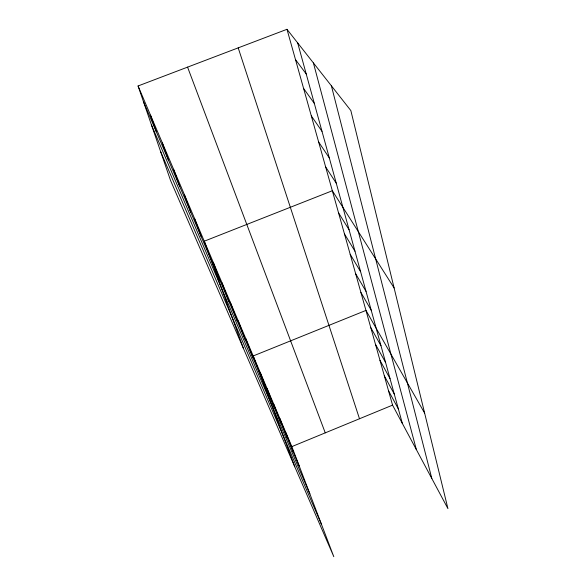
<?xml version="1.0" encoding="UTF-8"?>
<svg xmlns="http://www.w3.org/2000/svg" width="586" height="586" viewBox="0 0 586 586"><rect width="100%" height="100%" fill="white"/><g stroke="black" fill="none" stroke-linecap="round" stroke-linejoin="round"><path stroke-width="0.88" d="M291.85 446.613L392.561 405.138L286.979 29.3L138.069 85.966L170.599 180.598L333.808 556.7L291.85 446.613L138.069 85.966M286.979 29.3L350.846 110.578L447.931 508.611L392.561 405.138M295.505 59.64L306.207 73.946M303.599 88.471L314.308 103.378M311.305 115.896L322 131.345M318.652 142.032L329.317 157.942M325.648 166.951L336.283 183.264M394.107 287.946L332.335 190.743L204.258 241.198L243.52 348.641M338.54 212.835L349.08 229.793M344.48 233.99L354.97 251.204M350.186 254.28L360.617 271.714M355.651 273.743L366.023 291.367M360.903 292.443L371.209 310.221M424.638 413.115L365.957 310.419L253.196 355.958L294.795 466.793M370.813 327.706L380.973 345.725M375.487 344.348L385.573 362.456M379.992 360.383L390.005 378.556M384.335 375.838L394.268 394.063M388.518 390.745L398.385 409.006M160.674 151.723L321.589 524.638M151.51 125.074L309.869 493.895M143.504 101.781L299.263 466.046M285.983 432.849L293.381 452.297M279.903 418.587L287.286 438.042M273.596 403.798L280.958 423.238M267.055 388.452L274.38 407.863M187.571 67.126L325.252 432.856M260.257 372.52L267.546 391.888M245.856 338.737L253.042 357.965M238.209 320.82L245.336 339.939M230.254 302.156L237.301 321.143M221.955 282.701L228.906 301.519M213.304 262.396L220.146 281.024M194.515 218.351L201.093 236.458M184.312 194.405L190.714 212.183M173.595 169.288L179.807 186.685M162.351 142.911L168.336 159.853M150.521 115.171L156.25 131.594M238.202 47.862L359.496 418.756M297.673 42.91L402.348 423.422M313.407 62.936L416.36 449.608M331.39 85.82L431.823 478.506"/></g></svg>
